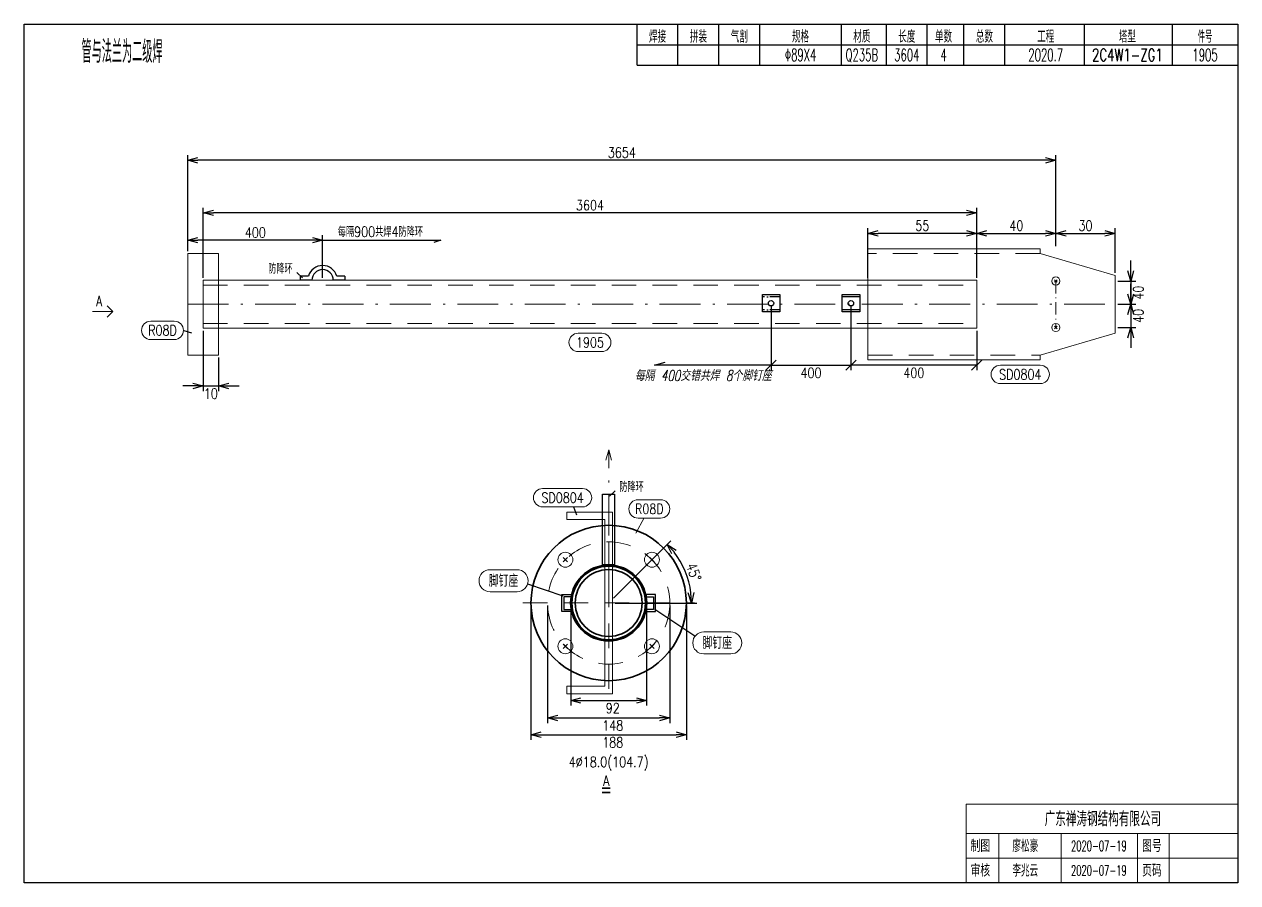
# Model space of a CAD drawing. Extents: x 154981 to 165753, y -86801 to -82885.
# Drawn here: x 158292.1 to 158589.1, y -84356.7 to -84146.7 of the extents above; entities that cross this region are included whole.
import ezdxf
from ezdxf.enums import TextEntityAlignment as Align

# ---------------------------------------------------------------- set-up
doc = ezdxf.new("R2010")
doc.units = 0
doc.header["$MEASUREMENT"] = 0
for name, pattern in [('ACAD_ISO10W100', [18, 12, -3, 0, -3]), ('一点画线', [5.2, 3, -1, 0.2, -1]), ('长一点画线', [16.5, 10, -3, 0.5, -3]), ('长虚线', [10, 6, -4])]:
    doc.linetypes.add(name, pattern=pattern)
doc.layers.get('0').update_dxf_attribs({"linetype": 'CONTINUOUS', "lineweight": 25})
doc.layers.get('Defpoints').update_dxf_attribs({"linetype": 'CONTINUOUS'})
doc.layers.add('12', color=7, linetype='CONTINUOUS')
doc.layers.add('4', color=7, linetype='CONTINUOUS', lineweight=25)
doc.layers.add('5', color=7, linetype='CONTINUOUS', lineweight=25)
doc.styles.add('DimFont', font='simplex.shx', dxfattribs={"width": 0.8, "bigfont": 'gbhzfs.shx'})
doc.styles.add('hz', font='txt.shx', dxfattribs={"width": 0.7, "oblique": 12, "bigfont": 'hztxt.shx'})
doc.styles.get("Standard").update_dxf_attribs({"font": 'simplex.shx', "width": 0.7, "height": 3, "bigfont": 'gbhzfs.shx'})
doc.dimstyles.new('DHDxfDimStyleOblique', dxfattribs={"dimtxt": 2.5, "dimasz": 2.5, "dimexe": 1.25, "dimexo": 0.625, "dimtad": 2, "dimtxsty": 'DimFont', "dimblk": 'OBLIQUE', "dimblk1": 'OBLIQUE', "dimblk2": 'OBLIQUE', "dimcen": 2.5, "dimadec": 0, "dimazin": 0, "dimtfac": 1, "dimtmove": 0, "dimatfit": 3, "dimfxl": 0, "dimarcsym": 0})
doc.dimstyles.new('DHDxfDimStyleOpen30', dxfattribs={"dimtxt": 2.5, "dimasz": 2.5, "dimexe": 1.25, "dimexo": 0.625, "dimtad": 2, "dimtxsty": 'DimFont', "dimblk": 'OPEN30', "dimblk1": 'OPEN30', "dimblk2": 'OPEN30', "dimcen": 2.5, "dimadec": 0, "dimazin": 0, "dimtfac": 1, "dimtmove": 0, "dimatfit": 3, "dimfxl": 0, "dimarcsym": 0})

# ---------------------------------------------------------------- blocks, each defined once
blk = doc.blocks.new('_OPEN30')
at = {"color": 0, "linetype": 'ByBlock', "lineweight": -2}
for p, q in [((-1, 0.27), (0, 0)), ((0, 0), (-1, -0.27)), ((0, 0), (-1, 0))]:
    blk.add_line(p, q, dxfattribs=at)
blk = doc.blocks.new('*D202')
at = {"layer": '5', "color": 3, "linetype": 'Continuous', "lineweight": -2}
for p, q in [((158332.12, -84202.13), (158332.12, -84178.68)), ((158544.6, -84200.98), (158544.6, -84178.68)), ((158542.1, -84179.93), (158334.62, -84179.93))]:
    blk.add_line(p, q, dxfattribs=at)
at = {"layer": 'Defpoints', "color": 0, "linetype": 'Continuous'}
for p in [(158332.12, -84179.93), (158544.6, -84201.61), (158332.12, -84202.76)]:
    blk.add_point(p, dxfattribs=at)
at = {"layer": '5', "color": 3, "linetype": 'Continuous', "lineweight": -2, "xscale": 2.5, "yscale": 2.5, "zscale": 2.5, "rotation": 180}
blk.add_blockref('_OPEN30', (158332.12, -84179.93), dxfattribs=at)
at = {"layer": '5', "color": 3, "linetype": 'Continuous', "lineweight": -2, "xscale": 2.5, "yscale": 2.5, "zscale": 2.5}
blk.add_blockref('_OPEN30', (158544.6, -84179.93), dxfattribs=at)
at = {"layer": '5', "color": 6, "linetype": 'Continuous', "lineweight": 13, "insert": (158438.36, -84178.05), "char_height": 2.5, "attachment_point": 5, "line_spacing_factor": 0.6, "style": 'DimFont'}
blk.add_mtext('3654', dxfattribs=at)
blk = doc.blocks.new('*D203')
at = {"layer": '5', "color": 3, "linetype": 'Continuous', "lineweight": -2}
for p, q in [((158335.9, -84208.67), (158335.9, -84191.56)), ((158522.74, -84192.81), (158338.4, -84192.81)), ((158525.24, -84208.67), (158525.24, -84191.56))]:
    blk.add_line(p, q, dxfattribs=at)
at = {"layer": 'Defpoints', "color": 0, "linetype": 'Continuous'}
for p in [(158335.9, -84192.81), (158335.9, -84209.29), (158525.24, -84209.29)]:
    blk.add_point(p, dxfattribs=at)
at = {"layer": '5', "color": 3, "linetype": 'Continuous', "lineweight": -2, "xscale": 2.5, "yscale": 2.5, "zscale": 2.5, "rotation": 180}
blk.add_blockref('_OPEN30', (158335.9, -84192.81), dxfattribs=at)
at = {"layer": '5', "color": 3, "linetype": 'Continuous', "lineweight": -2, "xscale": 2.5, "yscale": 2.5, "zscale": 2.5}
blk.add_blockref('_OPEN30', (158525.24, -84192.81), dxfattribs=at)
at = {"layer": '5', "color": 6, "linetype": 'Continuous', "lineweight": 13, "insert": (158430.57, -84190.93), "char_height": 2.5, "attachment_point": 5, "line_spacing_factor": 0.6, "style": 'DimFont'}
blk.add_mtext('3604', dxfattribs=at)
blk = doc.blocks.new('*D204')
at = {"layer": '5', "color": 3, "linetype": 'Continuous', "lineweight": -2}
for p, q in [((158562.92, -84206.99), (158562.92, -84204.49)), ((158559.74, -84209.49), (158564.17, -84209.49)), ((158562.92, -84209.49), (158562.92, -84215.17)), ((158559.74, -84215.17), (158564.17, -84215.17)), ((158562.92, -84217.67), (158562.92, -84220.17))]:
    blk.add_line(p, q, dxfattribs=at)
at = {"layer": 'Defpoints', "color": 0, "linetype": 'Continuous'}
for p in [(158559.12, -84209.49), (158559.12, -84215.17), (158562.92, -84215.17)]:
    blk.add_point(p, dxfattribs=at)
at = {"layer": '5', "color": 3, "linetype": 'Continuous', "lineweight": -2, "xscale": 2.5, "yscale": 2.5, "zscale": 2.5}
for p, rotation in [((158562.92, -84209.49), 270), ((158562.92, -84215.17), 90)]:
    blk.add_blockref('_OPEN30', p, dxfattribs=dict(at, rotation=rotation))
at = {"layer": '5', "color": 6, "linetype": 'Continuous', "lineweight": 13, "insert": (158564.79, -84212.33), "char_height": 2.5, "attachment_point": 5, "rotation": 90, "line_spacing_factor": 0.6, "style": 'DimFont'}
blk.add_mtext('40', dxfattribs=at)
blk = doc.blocks.new('*D205')
at = {"layer": '5', "color": 3, "linetype": 'Continuous', "lineweight": -2}
for p, q in [((158562.92, -84212.67), (158562.92, -84210.17)), ((158559.74, -84215.17), (158564.17, -84215.17)), ((158562.92, -84215.17), (158562.92, -84220.85)), ((158559.74, -84220.85), (158564.17, -84220.85)), ((158562.92, -84223.35), (158562.92, -84225.85))]:
    blk.add_line(p, q, dxfattribs=at)
at = {"layer": 'Defpoints', "color": 0, "linetype": 'Continuous'}
for p in [(158559.12, -84215.17), (158559.12, -84220.85), (158562.92, -84220.85)]:
    blk.add_point(p, dxfattribs=at)
at = {"layer": '5', "color": 3, "linetype": 'Continuous', "lineweight": -2, "xscale": 2.5, "yscale": 2.5, "zscale": 2.5}
for p, rotation in [((158562.92, -84215.17), 270), ((158562.92, -84220.85), 90)]:
    blk.add_blockref('_OPEN30', p, dxfattribs=dict(at, rotation=rotation))
at = {"layer": '5', "color": 6, "linetype": 'Continuous', "lineweight": 13, "insert": (158564.79, -84218.01), "char_height": 2.5, "attachment_point": 5, "rotation": 90, "line_spacing_factor": 0.6, "style": 'DimFont'}
blk.add_mtext('40', dxfattribs=at)
blk = doc.blocks.new('*D206')
at = {"layer": '5', "color": 3, "linetype": 'Continuous', "lineweight": -2}
for p, q in [((158544.6, -84200.98), (158544.6, -84196.56)), ((158547.1, -84197.81), (158556.62, -84197.81)), ((158559.12, -84207.51), (158559.12, -84196.56))]:
    blk.add_line(p, q, dxfattribs=at)
at = {"layer": 'Defpoints', "color": 0, "linetype": 'Continuous'}
for p in [(158559.12, -84197.81), (158544.6, -84201.61), (158559.12, -84208.14)]:
    blk.add_point(p, dxfattribs=at)
at = {"layer": '5', "color": 3, "linetype": 'Continuous', "lineweight": -2, "xscale": 2.5, "yscale": 2.5, "zscale": 2.5, "rotation": 180}
blk.add_blockref('_OPEN30', (158544.6, -84197.81), dxfattribs=at)
at = {"layer": '5', "color": 3, "linetype": 'Continuous', "lineweight": -2, "xscale": 2.5, "yscale": 2.5, "zscale": 2.5}
blk.add_blockref('_OPEN30', (158559.12, -84197.81), dxfattribs=at)
at = {"layer": '5', "color": 6, "linetype": 'Continuous', "lineweight": 13, "insert": (158551.86, -84195.93), "char_height": 2.5, "attachment_point": 5, "line_spacing_factor": 0.6, "style": 'DimFont'}
blk.add_mtext('30', dxfattribs=at)
blk = doc.blocks.new('*D207')
at = {"layer": '5', "color": 3, "linetype": 'Continuous', "lineweight": -2}
for p, q in [((158525.24, -84208.67), (158525.24, -84196.56)), ((158527.74, -84197.81), (158542.1, -84197.81)), ((158544.6, -84200.98), (158544.6, -84196.56))]:
    blk.add_line(p, q, dxfattribs=at)
at = {"layer": 'Defpoints', "color": 0, "linetype": 'Continuous'}
for p in [(158544.6, -84197.81), (158544.6, -84201.61), (158525.24, -84209.29)]:
    blk.add_point(p, dxfattribs=at)
at = {"layer": '5', "color": 3, "linetype": 'Continuous', "lineweight": -2, "xscale": 2.5, "yscale": 2.5, "zscale": 2.5, "rotation": 180}
blk.add_blockref('_OPEN30', (158525.24, -84197.81), dxfattribs=at)
at = {"layer": '5', "color": 3, "linetype": 'Continuous', "lineweight": -2, "xscale": 2.5, "yscale": 2.5, "zscale": 2.5}
blk.add_blockref('_OPEN30', (158544.6, -84197.81), dxfattribs=at)
at = {"layer": '5', "color": 6, "linetype": 'Continuous', "lineweight": 13, "insert": (158534.92, -84195.93), "char_height": 2.5, "attachment_point": 5, "line_spacing_factor": 0.6, "style": 'DimFont'}
blk.add_mtext('40', dxfattribs=at)
blk = doc.blocks.new('*D208')
at = {"layer": '5', "color": 3, "linetype": 'Continuous', "lineweight": -2}
for p, q in [((158498.62, -84208.67), (158498.62, -84196.56)), ((158522.74, -84197.81), (158501.12, -84197.81)), ((158525.24, -84208.67), (158525.24, -84196.56))]:
    blk.add_line(p, q, dxfattribs=at)
at = {"layer": 'Defpoints', "color": 0, "linetype": 'Continuous'}
for p in [(158498.62, -84197.81), (158498.62, -84209.29), (158525.24, -84209.29)]:
    blk.add_point(p, dxfattribs=at)
at = {"layer": '5', "color": 3, "linetype": 'Continuous', "lineweight": -2, "xscale": 2.5, "yscale": 2.5, "zscale": 2.5, "rotation": 180}
blk.add_blockref('_OPEN30', (158498.62, -84197.81), dxfattribs=at)
at = {"layer": '5', "color": 3, "linetype": 'Continuous', "lineweight": -2, "xscale": 2.5, "yscale": 2.5, "zscale": 2.5}
blk.add_blockref('_OPEN30', (158525.24, -84197.81), dxfattribs=at)
at = {"layer": '5', "color": 6, "linetype": 'Continuous', "lineweight": 13, "insert": (158511.93, -84195.93), "char_height": 2.5, "attachment_point": 5, "line_spacing_factor": 0.6, "style": 'DimFont'}
blk.add_mtext('55', dxfattribs=at)
blk = doc.blocks.new('*D209')
at = {"layer": '5', "color": 3, "linetype": 'Continuous', "lineweight": -2}
for p, q in [((158335.9, -84221.67), (158335.9, -84236.39)), ((158339.68, -84228.2), (158339.68, -84236.39)), ((158333.4, -84235.14), (158330.9, -84235.14)), ((158335.9, -84235.14), (158339.68, -84235.14)), ((158342.18, -84235.14), (158344.68, -84235.14))]:
    blk.add_line(p, q, dxfattribs=at)
at = {"layer": 'Defpoints', "color": 0, "linetype": 'Continuous'}
for p in [(158335.9, -84221.04), (158339.68, -84227.58), (158339.68, -84235.14)]:
    blk.add_point(p, dxfattribs=at)
at = {"layer": '5', "color": 3, "linetype": 'Continuous', "lineweight": -2, "xscale": 2.5, "yscale": 2.5, "zscale": 2.5}
blk.add_blockref('_OPEN30', (158335.9, -84235.14), dxfattribs=at)
at = {"layer": '5', "color": 3, "linetype": 'Continuous', "lineweight": -2, "xscale": 2.5, "yscale": 2.5, "zscale": 2.5, "rotation": 180}
blk.add_blockref('_OPEN30', (158339.68, -84235.14), dxfattribs=at)
at = {"layer": '5', "color": 6, "linetype": 'Continuous', "lineweight": 13, "insert": (158337.79, -84237.01), "char_height": 2.5, "attachment_point": 5, "line_spacing_factor": 0.6, "style": 'DimFont'}
blk.add_mtext('10', dxfattribs=at)
blk = doc.blocks.new('_OBLIQUE')
at = {"color": 0, "linetype": 'ByBlock', "lineweight": -2}
blk.add_line((-0.5, -0.5), (0.5, 0.5), dxfattribs=at)
blk = doc.blocks.new('*D878')
at = {"color": 0, "linetype": 'Continuous', "lineweight": -2}
for p, q in [((158474.89, -84215.54), (158474.89, -84231.32)), ((158494.46, -84215.54), (158494.46, -84231.32)), ((158474.89, -84230.07), (158494.46, -84230.07))]:
    blk.add_line(p, q, dxfattribs=at)
at = {"layer": 'Defpoints', "color": 0, "linetype": 'Continuous'}
for p in [(158474.89, -84214.92), (158494.46, -84214.92), (158494.46, -84230.07)]:
    blk.add_point(p, dxfattribs=at)
at = {"color": 0, "linetype": 'Continuous', "lineweight": -2, "xscale": 2.5, "yscale": 2.5, "zscale": 2.5, "rotation": 180}
blk.add_blockref('_OBLIQUE', (158474.89, -84230.07), dxfattribs=at)
at = {"color": 0, "linetype": 'Continuous', "lineweight": -2, "xscale": 2.5, "yscale": 2.5, "zscale": 2.5}
blk.add_blockref('_OBLIQUE', (158494.46, -84230.07), dxfattribs=at)
at = {"color": 0, "linetype": 'Continuous', "insert": (158484.67, -84231.94), "char_height": 2.5, "attachment_point": 5, "style": 'DimFont'}
blk.add_mtext('400', dxfattribs=at)
blk = doc.blocks.new('*D879')
at = {"color": 0, "linetype": 'Continuous', "lineweight": -2}
for p, q in [((158494.46, -84215.54), (158494.46, -84231.32)), ((158525.24, -84221.67), (158525.24, -84231.32)), ((158525.24, -84230.07), (158494.46, -84230.07))]:
    blk.add_line(p, q, dxfattribs=at)
at = {"layer": 'Defpoints', "color": 0, "linetype": 'Continuous'}
for p in [(158494.46, -84214.92), (158525.24, -84221.04), (158494.46, -84230.07)]:
    blk.add_point(p, dxfattribs=at)
at = {"color": 0, "linetype": 'Continuous', "lineweight": -2, "xscale": 2.5, "yscale": 2.5, "zscale": 2.5, "rotation": 180}
blk.add_blockref('_OBLIQUE', (158494.46, -84230.07), dxfattribs=at)
at = {"color": 0, "linetype": 'Continuous', "lineweight": -2, "xscale": 2.5, "yscale": 2.5, "zscale": 2.5}
blk.add_blockref('_OBLIQUE', (158525.24, -84230.07), dxfattribs=at)
at = {"color": 0, "linetype": 'Continuous', "insert": (158509.85, -84231.94), "char_height": 2.5, "attachment_point": 5, "style": 'DimFont'}
blk.add_mtext('400', dxfattribs=at)
blk = doc.blocks.new('*D883')
at = {"layer": '5', "color": 3, "linetype": 'Continuous', "lineweight": -2}
for p, q in [((158436.3, -84287.09), (158450.38, -84273.01)), ((158436.78, -84288.24), (158456.69, -84288.24))]:
    blk.add_line(p, q, dxfattribs=at)
blk.add_arc((158435.15, -84288.24), 20.28, 7.066, 37.934, dxfattribs=at)
at = {"layer": 'Defpoints', "color": 0, "linetype": 'Continuous'}
for p in [(158452.72, -84278.1), (158435.15, -84288.24), (158435.86, -84287.53), (158436.15, -84288.24)]:
    blk.add_point(p, dxfattribs=at)
at = {"layer": '5', "color": 3, "linetype": 'Continuous', "lineweight": -2, "xscale": 2.5, "yscale": 2.5, "zscale": 2.5}
for p, rotation in [((158449.49, -84273.89), 131.466982914293), ((158455.44, -84288.24), 273.5330170847125)]:
    blk.add_blockref('_OPEN30', p, dxfattribs=dict(at, rotation=rotation))
at = {"layer": '5', "color": 4, "linetype": 'Continuous', "lineweight": 18, "insert": (158455.98, -84280.66), "char_height": 2.5, "attachment_point": 5, "rotation": 289.9831, "style": 'DimFont'}
blk.add_mtext('45%%d', dxfattribs=at)
blk = doc.blocks.new('*D882')
at = {"layer": '5', "color": 134, "linetype": 'Continuous', "lineweight": -2}
for p, q in [((158420.18, -84288.86), (158420.18, -84317.6)), ((158450.12, -84288.86), (158450.12, -84317.6)), ((158422.68, -84316.35), (158447.62, -84316.35))]:
    blk.add_line(p, q, dxfattribs=at)
at = {"layer": 'Defpoints', "color": 0, "linetype": 'Continuous'}
for p in [(158420.18, -84288.24), (158450.12, -84288.24), (158450.12, -84316.35)]:
    blk.add_point(p, dxfattribs=at)
at = {"layer": '5', "color": 134, "linetype": 'Continuous', "lineweight": -2, "xscale": 2.5, "yscale": 2.5, "zscale": 2.5, "rotation": 180}
blk.add_blockref('_OPEN30', (158420.18, -84316.35), dxfattribs=at)
at = {"layer": '5', "color": 134, "linetype": 'Continuous', "lineweight": -2, "xscale": 2.5, "yscale": 2.5, "zscale": 2.5}
blk.add_blockref('_OPEN30', (158450.12, -84316.35), dxfattribs=at)
at = {"layer": '5', "color": 134, "linetype": 'Continuous', "lineweight": 18, "insert": (158436.15, -84318.22), "char_height": 2.5, "attachment_point": 5, "line_spacing_factor": 0.6, "style": 'DimFont'}
blk.add_mtext('148', dxfattribs=at)
blk = doc.blocks.new('*D881')
at = {"layer": '5', "color": 134, "linetype": 'Continuous', "lineweight": -2}
for p, q in [((158425.85, -84288.86), (158425.85, -84313.33)), ((158444.45, -84288.86), (158444.45, -84313.33)), ((158428.35, -84312.08), (158441.95, -84312.08))]:
    blk.add_line(p, q, dxfattribs=at)
at = {"layer": 'Defpoints', "color": 0, "linetype": 'Continuous'}
for p in [(158425.85, -84288.24), (158444.45, -84288.24), (158444.45, -84312.08)]:
    blk.add_point(p, dxfattribs=at)
at = {"layer": '5', "color": 134, "linetype": 'Continuous', "lineweight": -2, "xscale": 2.5, "yscale": 2.5, "zscale": 2.5, "rotation": 180}
blk.add_blockref('_OPEN30', (158425.85, -84312.08), dxfattribs=at)
at = {"layer": '5', "color": 134, "linetype": 'Continuous', "lineweight": -2, "xscale": 2.5, "yscale": 2.5, "zscale": 2.5}
blk.add_blockref('_OPEN30', (158444.45, -84312.08), dxfattribs=at)
at = {"layer": '5', "color": 134, "linetype": 'Continuous', "lineweight": 18, "insert": (158436.15, -84313.96), "char_height": 2.5, "attachment_point": 5, "line_spacing_factor": 0.6, "style": 'DimFont'}
blk.add_mtext('92', dxfattribs=at)
blk = doc.blocks.new('*D880')
at = {"layer": '5', "color": 134, "linetype": 'Continuous', "lineweight": -2}
for p, q in [((158416.14, -84288.86), (158416.14, -84321.72)), ((158454.16, -84288.86), (158454.16, -84321.72)), ((158418.64, -84320.47), (158451.66, -84320.47))]:
    blk.add_line(p, q, dxfattribs=at)
at = {"layer": 'Defpoints', "color": 0, "linetype": 'Continuous'}
for p in [(158416.14, -84288.24), (158454.16, -84288.24), (158454.16, -84320.47)]:
    blk.add_point(p, dxfattribs=at)
at = {"layer": '5', "color": 134, "linetype": 'Continuous', "lineweight": -2, "xscale": 2.5, "yscale": 2.5, "zscale": 2.5, "rotation": 180}
blk.add_blockref('_OPEN30', (158416.14, -84320.47), dxfattribs=at)
at = {"layer": '5', "color": 134, "linetype": 'Continuous', "lineweight": -2, "xscale": 2.5, "yscale": 2.5, "zscale": 2.5}
blk.add_blockref('_OPEN30', (158454.16, -84320.47), dxfattribs=at)
at = {"layer": '5', "color": 134, "linetype": 'Continuous', "lineweight": 18, "insert": (158436.15, -84322.34), "char_height": 2.5, "attachment_point": 5, "line_spacing_factor": 0.6, "style": 'DimFont'}
blk.add_mtext('188', dxfattribs=at)
blk = doc.blocks.new('板孔默认')
at = {"layer": '5', "color": 7, "linetype": 'Continuous', "lineweight": 13}
for p, q in [((-0.3, -0.3), (0.3, 0.3)), ((0.3, -0.3), (-0.3, 0.3))]:
    blk.add_line(p, q, dxfattribs=at)
blk.add_circle((0, 0), 1, dxfattribs=at)
blk = doc.blocks.new('*D884')
at = {"layer": '5', "color": 3, "linetype": 'Continuous', "lineweight": -2}
for p, q in [((158332.12, -84202.13), (158332.12, -84198.23)), ((158362.64, -84199.48), (158334.62, -84199.48)), ((158365.14, -84208.67), (158365.14, -84198.23))]:
    blk.add_line(p, q, dxfattribs=at)
at = {"layer": 'Defpoints', "color": 0, "linetype": 'Continuous'}
for p in [(158332.12, -84199.48), (158332.12, -84202.76), (158365.14, -84209.29)]:
    blk.add_point(p, dxfattribs=at)
at = {"layer": '5', "color": 3, "linetype": 'Continuous', "lineweight": -2, "xscale": 2.5, "yscale": 2.5, "zscale": 2.5, "rotation": 180}
blk.add_blockref('_OPEN30', (158332.12, -84199.48), dxfattribs=at)
at = {"layer": '5', "color": 3, "linetype": 'Continuous', "lineweight": -2, "xscale": 2.5, "yscale": 2.5, "zscale": 2.5}
blk.add_blockref('_OPEN30', (158365.14, -84199.48), dxfattribs=at)
at = {"layer": '5', "color": 6, "linetype": 'Continuous', "lineweight": 18, "insert": (158348.68, -84197.61), "char_height": 2.5, "attachment_point": 5, "style": 'DimFont'}
blk.add_mtext('400', dxfattribs=at)
blk = doc.blocks.new('CTDHK')
at = {"color": 0, "linetype": 'Continuous'}
for p, q in [((0, 210), (297, 210)), ((0, 0), (0, 210)), ((297, 210), (297, 0)), ((297, 0), (0, 0))]:
    blk.add_line(p, q, dxfattribs=at)

msp = doc.modelspace()

# ---------------------------------------------------------------- linework, layer by layer
at = {"color": 3, "linetype": 'Continuous'}
for p, q in [((158365.1382, -84199.48236), (158394.0451, -84199.48236)), ((158394.0451, -84199.48236), (158392.36983, -84200.044)), ((158360.24187, -84208.71785), (158358.85412, -84207.3833)), ((158331.17647, -84221.58831), (158333.01522, -84222.11336)), ((158435.32595, -84262.09677), (158436.7137, -84260.76223)), ((158426.56306, -84264.71095), (158427.25355, -84266.64326)), ((158415.31635, -84283.56286), (158423.95109, -84286.47443)), ((158446.48967, -84289.72778), (158456.22741, -84296.26766))]:
    msp.add_line(p, q, dxfattribs=at)
at = {"color": 0, "linetype": 'ACAD_ISO10W100', "ltscale": 0.2}
for p, q in [((158477.02938, -84213.35033), (158472.76251, -84213.35033)), ((158477.02938, -84216.48633), (158472.76251, -84216.48633))]:
    msp.add_line(p, q, dxfattribs=at)
at = {"color": 0, "linetype": 'Continuous'}
for p, q in [((158496.59777, -84213.35033), (158492.3309, -84213.35033)), ((158496.59777, -84216.48633), (158492.3309, -84216.48633))]:
    msp.add_line(p, q, dxfattribs=at)
for points in [[(158472.76251, -84212.79033), (158477.01851, -84212.79033), (158477.01851, -84217.04633), (158472.76251, -84217.04633)], [(158492.3309, -84212.79033), (158496.5869, -84212.79033), (158496.5869, -84217.04633), (158492.3309, -84217.04633)]]:
    msp.add_lwpolyline(points, close=True, dxfattribs=at)
at = {"color": 3, "linetype": 'Continuous'}
msp.add_lwpolyline([(158433.63817, -84261.6505), (158436.60146, -84261.6505), (158436.60146, -84278.93781), (158433.63817, -84278.93781)], close=True, dxfattribs=at)
for points in [[(158425.97667, -84286.69482), (158424.14121, -84286.69482), (158424.14121, -84289.78976), (158425.96601, -84289.78976), (158425.96601, -84290.29482), (158423.65316, -84290.29482), (158423.65316, -84286.17171), (158425.95934, -84286.17171), (158425.97667, -84286.69482)], [(158444.32575, -84286.69482), (158446.16122, -84286.69482), (158446.16122, -84289.78976), (158444.33641, -84289.78976), (158444.33641, -84290.29482), (158446.64926, -84290.29482), (158446.64926, -84286.17171), (158444.34309, -84286.17171), (158444.32575, -84286.69482)]]:
    msp.add_lwpolyline(points, dxfattribs=at)
at = {"color": 0, "linetype": 'Continuous'}
for centre in [(158474.89051, -84214.91833), (158494.4589, -84214.91833)]:
    msp.add_circle(centre, 0.65504, dxfattribs=at)
at = {"layer": '12'}
for p, q in [((158361.66042, -84208.29333), (158359.66753, -84208.29333)), ((158359.66753, -84208.29333), (158359.66753, -84209.29333)), ((158370.60886, -84208.29333), (158368.61597, -84208.29333)), ((158370.60886, -84208.29333), (158370.60886, -84209.29333)), ((158362.5195, -84209.29333), (158359.66753, -84209.29333)), ((158370.60886, -84209.29333), (158367.75689, -84209.29333)), ((158446.39379, -84230.06708), (158448.94154, -84229.3304)), ((158474.89051, -84230.06708), (158446.39379, -84230.06708))]:
    msp.add_line(p, q, dxfattribs=at)
for radius, start, end in [(3.61869, 16.0420559, 163.9579441), (2.61869, 0, 180)]:
    msp.add_arc((158365.1382, -84209.29333), radius, start, end, dxfattribs=at)
at = {"layer": '4', "color": 1, "linetype": 'Continuous', "lineweight": 25}
for p, q in [((158442.11666, -84156.66733), (158442.11666, -84146.66733)), ((158452.11666, -84156.66733), (158452.11666, -84146.66733)), ((158462.11666, -84156.66733), (158462.11666, -84146.66733)), ((158472.11666, -84156.66733), (158472.11666, -84146.66733)), ((158492.11666, -84156.66733), (158492.11666, -84146.66733)), ((158503.11666, -84156.66733), (158503.11666, -84146.66733)), ((158513.11666, -84156.66733), (158513.11666, -84146.66733)), ((158522.11666, -84156.66733), (158522.11666, -84146.66733)), ((158532.11666, -84156.66733), (158532.11666, -84146.66733)), ((158551.61666, -84156.66733), (158551.61666, -84146.66733)), ((158573.11666, -84156.66733), (158573.11666, -84146.66733)), ((158442.11666, -84151.66733), (158589.11666, -84151.66733)), ((158442.11666, -84156.66733), (158589.11666, -84156.66733))]:
    msp.add_line(p, q, dxfattribs=at)
at = {"layer": '4', "color": 1, "linetype": 'Continuous', "lineweight": 18}
for p, q in [((158522.61666, -84356.66733), (158522.61666, -84337.46733)), ((158522.61666, -84337.46733), (158589.11666, -84337.46733)), ((158522.61666, -84344.66733), (158589.11666, -84344.66733)), ((158530.61666, -84356.66733), (158530.61666, -84344.66733)), ((158545.91666, -84356.66733), (158545.91666, -84344.66733)), ((158564.61666, -84356.66733), (158564.61666, -84344.66733)), ((158572.31666, -84356.66733), (158572.31666, -84344.66733)), ((158522.61666, -84350.66733), (158589.11666, -84350.66733))]:
    msp.add_line(p, q, dxfattribs=at)
msp.add_lwpolyline([(158292.11666, -84146.66733), (158292.11666, -84356.66733), (158589.11666, -84356.66733), (158589.11666, -84146.66733)], close=True, dxfattribs=at)
at = {"layer": '5', "color": 7, "linetype": 'Continuous', "lineweight": 13}
for p, q in [((158498.61666, -84201.60633), (158540.72466, -84201.60633)), ((158498.61666, -84202.74233), (158498.61666, -84201.60633)), ((158540.72466, -84201.60633), (158540.72466, -84202.74233)), ((158498.61666, -84202.74233), (158498.61666, -84227.59233)), ((158559.11666, -84208.13833), (158540.72466, -84202.74233)), ((158559.11666, -84222.19633), (158559.11666, -84208.13833)), ((158335.89666, -84209.29333), (158335.89666, -84215.16733)), ((158335.89666, -84209.29333), (158525.23666, -84209.29333)), ((158525.23666, -84209.29333), (158525.23666, -84215.16733)), ((158544.89666, -84209.78733), (158544.29666, -84209.18733)), ((158544.29666, -84209.78733), (158544.89666, -84209.18733)), ((158335.89666, -84221.04133), (158335.89666, -84215.16733)), ((158525.23666, -84221.04133), (158525.23666, -84215.16733)), ((158335.89666, -84221.04133), (158525.23666, -84221.04133)), ((158540.72466, -84227.59233), (158559.11666, -84222.19633)), ((158544.89666, -84221.14733), (158544.29666, -84220.54733)), ((158544.29666, -84221.14733), (158544.89666, -84220.54733)), ((158498.61666, -84227.59233), (158498.61666, -84228.72833)), ((158498.61666, -84228.72833), (158540.72466, -84228.72833)), ((158540.72466, -84228.72833), (158540.72466, -84227.59233)), ((158424.89921, -84267.85021), (158424.89921, -84265.98621)), ((158424.89921, -84265.98621), (158436.08321, -84265.98621)), ((158436.08321, -84265.98621), (158436.08321, -84310.48921)), ((158434.21921, -84267.85021), (158424.89921, -84267.85021)), ((158434.21921, -84308.62521), (158434.21921, -84267.85021)), ((158424.89921, -84310.48921), (158424.89921, -84308.62521)), ((158424.89921, -84308.62521), (158434.21921, -84308.62521)), ((158436.08321, -84310.48921), (158424.89921, -84310.48921))]:
    msp.add_line(p, q, dxfattribs=at)
at = {"layer": '5', "color": 7, "linetype": '长虚线', "lineweight": 13}
for p, q in [((158540.72466, -84202.74233), (158498.61666, -84202.74233)), ((158335.89666, -84210.46813), (158525.23666, -84210.46813)), ((158335.89666, -84219.86653), (158525.23666, -84219.86653)), ((158498.61666, -84227.59233), (158540.72466, -84227.59233))]:
    msp.add_line(p, q, dxfattribs=at)
at = {"layer": '5', "color": 240, "linetype": '一点画线', "lineweight": 13}
for p, q in [((158544.59666, -84209.48733), (158544.59666, -84209.48733)), ((158544.59666, -84209.48733), (158544.59666, -84220.84733)), ((158544.59666, -84220.84733), (158544.59666, -84220.84733))]:
    msp.add_line(p, q, dxfattribs=at)
at = {"layer": '5', "color": 6, "linetype": 'Continuous', "lineweight": 13}
for p, q in [((158308.81327, -84216.93285), (158313.81327, -84216.93285)), ((158313.81327, -84216.93285), (158312.39905, -84215.51863)), ((158313.81327, -84216.93285), (158312.39905, -84218.34706))]:
    msp.add_line(p, q, dxfattribs=at)
at = {"layer": '5', "color": 240, "linetype": '长一点画线', "lineweight": 13}
msp.add_line((158332.11666, -84215.16733), (158559.11666, -84215.16733), dxfattribs=at)
at = {"layer": '5', "color": 3, "linetype": 'Continuous', "lineweight": 13}
for p, q in [((158323.08285, -84219.28986), (158328.83285, -84219.28986)), ((158427.69166, -84222.25417), (158433.44166, -84222.25417)), ((158323.08285, -84223.78986), (158328.83285, -84223.78986)), ((158427.69166, -84226.75417), (158433.44166, -84226.75417)), ((158531.01289, -84230.06183), (158540.76289, -84230.06183)), ((158531.01289, -84234.56183), (158540.76289, -84234.56183)), ((158418.99437, -84260.22782), (158428.74437, -84260.22782)), ((158418.99437, -84264.72782), (158428.74437, -84264.72782))]:
    msp.add_line(p, q, dxfattribs=at)
at = {"layer": '5', "color": 7, "linetype": '长一点画线', "lineweight": 18}
for p, q in [((158435.15121, -84250.76899), (158434.48134, -84253.26899)), ((158435.15121, -84250.76899), (158434.48134, -84253.26899)), ((158435.15121, -84250.76899), (158435.82109, -84253.26899)), ((158435.15121, -84250.76899), (158435.82109, -84253.26899)), ((158435.15121, -84288.23771), (158435.15121, -84250.76899))]:
    msp.add_line(p, q, dxfattribs=at)
at = {"layer": '5', "color": 3, "linetype": 'Continuous', "lineweight": 18}
for p, q in [((158442.35163, -84262.96128), (158447.85163, -84262.96128)), ((158441.83132, -84271.12915), (158443.85427, -84267.41043)), ((158442.35163, -84267.46128), (158447.85163, -84267.46128))]:
    msp.add_line(p, q, dxfattribs=at)
at = {"layer": '5', "color": 240, "linetype": '长虚线', "lineweight": 18}
for p, q in [((158435.15121, -84309.24895), (158435.15121, -84267.22648)), ((158414.13998, -84288.23771), (158456.16245, -84288.23771))]:
    msp.add_line(p, q, dxfattribs=at)
at = {"layer": '5', "color": 1, "linetype": 'Continuous', "lineweight": 18}
for p, q in [((158406.12702, -84280.09761), (158412.72702, -84280.09761)), ((158406.12702, -84285.49761), (158412.72702, -84285.49761)), ((158458.43725, -84295.28814), (158465.03725, -84295.28814)), ((158458.43725, -84300.68814), (158465.03725, -84300.68814))]:
    msp.add_line(p, q, dxfattribs=at)
at = {"layer": '5', "color": 3, "linetype": 'Continuous', "lineweight": 35}
for p, q in [((158433.55135, -84333.57626), (158435.55135, -84333.57626)), ((158433.55135, -84334.57626), (158435.55135, -84334.57626))]:
    msp.add_line(p, q, dxfattribs=at)
at = {"layer": '5', "color": 7, "linetype": 'Continuous', "lineweight": 13}
msp.add_lwpolyline([(158332.11666, -84202.75933), (158332.11666, -84227.57533), (158339.67666, -84227.57533), (158339.67666, -84202.75933)], close=True, dxfattribs=at)
for centre in [(158544.59666, -84209.48733), (158544.59666, -84220.84733)]:
    msp.add_circle(centre, 1, dxfattribs=at)
at = {"layer": '5', "color": 7, "linetype": 'Continuous', "lineweight": 35}
for radius in [19.01124, 9.30337, 9, 9, 8.19101, 8.19101]:
    msp.add_circle((158435.15121, -84288.23771), radius, dxfattribs=at)
at = {"layer": '5', "color": 240, "linetype": '长虚线', "lineweight": 18}
msp.add_circle((158435.15121, -84288.23771), 14.96629, dxfattribs=at)
at = {"layer": '5', "color": 3, "linetype": 'Continuous', "lineweight": 13}
for centre, start, end in [((158323.08285, -84221.53986), 90, 270), ((158328.83285, -84221.53986), 270, 90), ((158427.69166, -84224.50417), 90, 270), ((158433.44166, -84224.50417), 270, 90), ((158531.01289, -84232.31183), 90, 270), ((158540.76289, -84232.31183), 270, 90), ((158418.99437, -84262.47782), 90, 270), ((158428.74437, -84262.47782), 270, 90)]:
    msp.add_arc(centre, 2.25, start, end, dxfattribs=at)
at = {"layer": '5', "color": 3, "linetype": 'Continuous', "lineweight": 18}
for centre, start, end in [((158442.35163, -84265.21128), 90, 270), ((158447.85163, -84265.21128), 270, 90)]:
    msp.add_arc(centre, 2.25, start, end, dxfattribs=at)
at = {"layer": '5', "color": 1, "linetype": 'Continuous', "lineweight": 18}
for centre, start, end in [((158406.12702, -84282.79761), 90, 270), ((158412.72702, -84282.79761), 270, 90), ((158458.43725, -84297.98814), 90, 270), ((158465.03725, -84297.98814), 270, 90)]:
    msp.add_arc(centre, 2.7, start, end, dxfattribs=at)

# ---------------------------------------------------------------- block references
at = {"color": 2, "linetype": 'Continuous'}
msp.add_blockref('CTDHK', (158292.11666, -84356.66733), dxfattribs=at)
at = {"layer": '5', "color": 7, "linetype": 'Continuous', "lineweight": 35, "xscale": 1.820000000006985, "yscale": 1.820000000006985, "zscale": 1.82}
for p in [(158424.56845, -84277.65495), (158445.73398, -84277.65495), (158424.56845, -84298.82048), (158445.73398, -84298.82048)]:
    msp.add_blockref('板孔默认', p, dxfattribs=at)

# ---------------------------------------------------------------- texts
at = {"layer": '12', "color": 140, "style": 'hz', "oblique": 12, "width": 0.7}
msp.add_text('每隔 400交错共焊 8个脚钉座', height=2.625, dxfattribs=at).set_placement((158458.28146, -84232.45145), align=Align.MIDDLE)
at = {"layer": '4', "color": 1, "linetype": 'Continuous', "lineweight": 25}
for s, height, width, p in [('焊接', 3, 0.7, (158447.11666, -84149.66733)), ('拼装', 3, 0.7, (158457.11666, -84149.66733)), ('气割', 3, 0.7, (158467.11666, -84149.66733)), ('规格', 3, 0.7, (158482.11666, -84149.66733)), ('材质', 3, 0.7, (158497.11666, -84149.66733)), ('长度', 3, 0.7, (158508.11666, -84149.66733)), ('单数', 3, 0.7, (158517.11666, -84149.66733)), ('总数', 3, 0.7, (158527.11666, -84149.66733)), ('工程', 3, 0.7, (158542.11666, -84149.66733)), ('塔型', 3, 0.7, (158562.11666, -84149.66733)), ('件号', 3, 0.6, (158581.11666, -84149.66733)), ('管与法兰为二级焊', 5.5125, 0.6, (158316.04087, -84153.37392)), ('Φ89X4', 3, 0.6, (158482.11666, -84154.16733)), ('Q235B', 3, 0.6, (158497.11666, -84154.16733)), ('3604', 3, 0.6, (158508.11666, -84154.16733)), ('4', 3, 0.6, (158517.11666, -84154.16733)), ('2020.7', 3, 0.6, (158542.11666, -84154.16733)), ('2C4W1-ZG1', 3, 0.7, (158562.11666, -84154.16733)), ('1905', 3, 0.6, (158581.11666, -84154.16733))]:
    msp.add_text(s, height=height, dxfattribs=dict(at, width=width)).set_placement(p, align=Align.MIDDLE_CENTER)
at = {"layer": '4', "color": 1, "linetype": 'Continuous', "lineweight": 13}
msp.add_text('广东禅涛钢结构有限公司', height=3.6, dxfattribs=at).set_placement((158556.11666, -84341.06733), align=Align.MIDDLE_CENTER)
for s, height, width, p in [('制图', 3, 0.8, (158526.11666, -84347.66733)), ('廖松豪', 3, 0.7, (158537.11666, -84347.66733)), ('2020-07-19', 2.5, 0.6, (158555.11666, -84347.66733)), ('图号', 3, 0.8, (158568.11666, -84347.66733)), ('审核', 3, 0.8, (158526.11666, -84353.66733)), ('李兆云', 3, 0.7, (158537.11666, -84353.66733)), ('2020-07-19', 2.5, 0.6, (158555.11666, -84353.66733)), ('页码', 3, 0.8, (158568.11666, -84353.66733))]:
    msp.add_text(s, height=height, dxfattribs=dict(at, width=width)).set_placement(p, align=Align.MIDDLE_CENTER)
at = {"layer": '5', "color": 2, "linetype": 'Continuous', "lineweight": 18, "width": 0.8}
for s, p in [('每隔900共焊4防降环', (158379.27184, -84197.2843)), ('防降环', (158354.81171, -84206.29985)), ('防降环', (158440.75611, -84259.67877))]:
    msp.add_text(s, height=2.5, dxfattribs=at).set_placement(p, align=Align.MIDDLE)
at = {"layer": '5', "color": 6, "linetype": 'Continuous', "lineweight": 13, "width": 0.8}
for s, p in [('A', (158310.44261, -84214.36587)), ('R08D', (158325.95785, -84221.53986)), ('1905', (158430.56666, -84224.50417)), ('SD0804', (158535.88789, -84232.31183)), ('SD0804', (158423.86937, -84262.47782))]:
    msp.add_text(s, height=2.5, dxfattribs=at).set_placement(p, align=Align.MIDDLE_CENTER)
at = {"layer": '5', "color": 6, "linetype": 'Continuous', "lineweight": 18, "width": 0.8}
msp.add_text('R08D', height=2.5, dxfattribs=at).set_placement((158445.10163, -84265.21128), align=Align.MIDDLE_CENTER)
at = {"layer": '5', "color": 1, "linetype": 'Continuous', "lineweight": 18, "width": 0.8}
for p in [(158409.42702, -84282.79761), (158461.73725, -84297.98814)]:
    msp.add_text('脚钉座', height=3, dxfattribs=at).set_placement(p, align=Align.MIDDLE_CENTER)
at = {"layer": '5', "color": 7, "linetype": 'Continuous', "lineweight": 18, "width": 0.8}
msp.add_text('4%%c18.0(104.7)', height=2.5, dxfattribs=at).set_placement((158435.15121, -84327.12396), align=Align.MIDDLE_CENTER)
at = {"layer": '5', "color": 6, "linetype": 'Continuous', "lineweight": 18, "width": 0.8}
msp.add_text('A', height=2.5, dxfattribs=at).set_placement((158434.55135, -84330.45126), align=Align.TOP_CENTER)

# ---------------------------------------------------------------- dimensions: what is measured, and where the dimension line sits
at = {"color": 0, "linetype": 'Continuous'}
for p1, picture, middle in [((158474.89051, -84214.91833), '*D878', (158484.67471, -84231.94208)), ((158525.23666, -84221.04133), '*D879', (158509.84778, -84231.94208))]:
    dim = msp.add_linear_dim(base=(158494.4589, -84230.06708), p1=p1, p2=(158494.4589, -84214.91833), angle=0, text='400', dimstyle='DHDxfDimStyleOblique', dxfattribs=at)
    dim.commit()
    dim.dimension.update_dxf_attribs({"geometry": picture, "text_midpoint": middle})
at = {"layer": '5', "color": 6, "linetype": 'Continuous', "lineweight": 13}
for base, p1, p2, text, picture, middle in [((158332.11666, -84179.92533), (158544.59666, -84201.60633), (158332.11666, -84202.75933), '3654', '*D202', (158438.35666, -84179.92533)), ((158335.89666, -84192.80633), (158525.23666, -84209.29333), (158335.89666, -84209.29333), '3604', '*D203', (158430.56666, -84192.80633)), ((158498.61666, -84197.80633), (158525.23666, -84209.29333), (158498.61666, -84209.29333), '55', '*D208', (158511.92666, -84197.80633)), ((158544.59666, -84197.80633), (158525.23666, -84209.29333), (158544.59666, -84201.60633), '40', '*D207', (158534.91666, -84197.80633)), ((158559.11666, -84197.80633), (158544.59666, -84201.60633), (158559.11666, -84208.13833), '30', '*D206', (158551.85666, -84197.80633)), ((158339.67666, -84235.13976), (158335.89666, -84221.04133), (158339.67666, -84227.57533), '10', '*D209', (158337.78666, -84235.13976))]:
    dim = msp.add_linear_dim(base=base, p1=p1, p2=p2, text=text, dimstyle='DHDxfDimStyleOpen30', override={"dimtxt": 2.5, "dimclrd": 3, "dimclre": 3, "dimclrt": 6}, dxfattribs=at)
    dim.commit()
    dim.dimension.update_dxf_attribs({"geometry": picture, "text_midpoint": middle, "dimtype": 160})
at = {"layer": '5', "color": 3, "linetype": 'Continuous', "lineweight": 18}
dim = msp.add_linear_dim(base=(158332.11666, -84199.48236), p1=(158365.1382, -84209.29333), p2=(158332.11666, -84202.75933), angle=180, text='400', dimstyle='DHDxfDimStyleOpen30', override={"dimclrd": 3, "dimclre": 3, "dimclrt": 6}, dxfattribs=at)
dim.commit()
dim.dimension.update_dxf_attribs({"geometry": '*D884', "text_midpoint": (158348.67748, -84199.48236), "dimtype": 160})
at = {"layer": '5', "color": 6, "linetype": 'Continuous', "lineweight": 13}
for base, p1, p2, picture, middle in [((158562.91666, -84215.16733), (158559.11666, -84209.48733), (158559.11666, -84215.16733), '*D204', (158562.91666, -84212.32733)), ((158562.91666, -84220.84733), (158559.11666, -84215.16733), (158559.11666, -84220.84733), '*D205', (158562.91666, -84218.00733))]:
    dim = msp.add_linear_dim(base=base, p1=p1, p2=p2, angle=90, text='40', dimstyle='DHDxfDimStyleOpen30', override={"dimtxt": 2.5, "dimclrd": 3, "dimclre": 3, "dimclrt": 6}, dxfattribs=at)
    dim.commit()
    dim.dimension.update_dxf_attribs({"geometry": picture, "text_midpoint": middle, "dimtype": 160})
at = {"layer": '5', "color": 3, "linetype": 'Continuous', "lineweight": 18}
dim = msp.add_angular_dim_3p(base=(158452.71802, -84278.09551), center=(158435.15121, -84288.23771), p1=(158436.15121, -84288.23771), p2=(158435.85832, -84287.53061), text='45%%d', dimstyle='DHDxfDimStyleOpen30', override={"dimtxt": 2.5, "dimclrd": 3, "dimclre": 3, "dimclrt": 4, "dimtmove": 0}, dxfattribs=at)
dim.commit()
dim.dimension.update_dxf_attribs({"geometry": '*D883', "text_midpoint": (158454.21436, -84281.30566), "dimtype": 165})
at = {"layer": '5', "color": 134, "linetype": 'Continuous', "lineweight": 18}
for base, p1, p2, text, picture, middle in [((158454.16245, -84320.46898), (158416.13998, -84288.23771), (158454.16245, -84288.23771), '188', '*D880', (158436.15121, -84320.46898)), ((158450.1175, -84316.34582), (158420.18492, -84288.23771), (158450.1175, -84288.23771), '148', '*D882', (158436.15121, -84316.34582)), ((158444.45458, -84312.08329), (158425.84784, -84288.23771), (158444.45458, -84288.23771), '92', '*D881', (158436.15121, -84312.08329))]:
    dim = msp.add_linear_dim(base=base, p1=p1, p2=p2, angle=0, text=text, dimstyle='DHDxfDimStyleOpen30', override={"dimtxt": 2.5, "dimclrd": 134, "dimclre": 134, "dimclrt": 134}, dxfattribs=at)
    dim.commit()
    dim.dimension.update_dxf_attribs({"geometry": picture, "text_midpoint": middle, "dimtype": 161})

doc.saveas('drawing.dxf')
